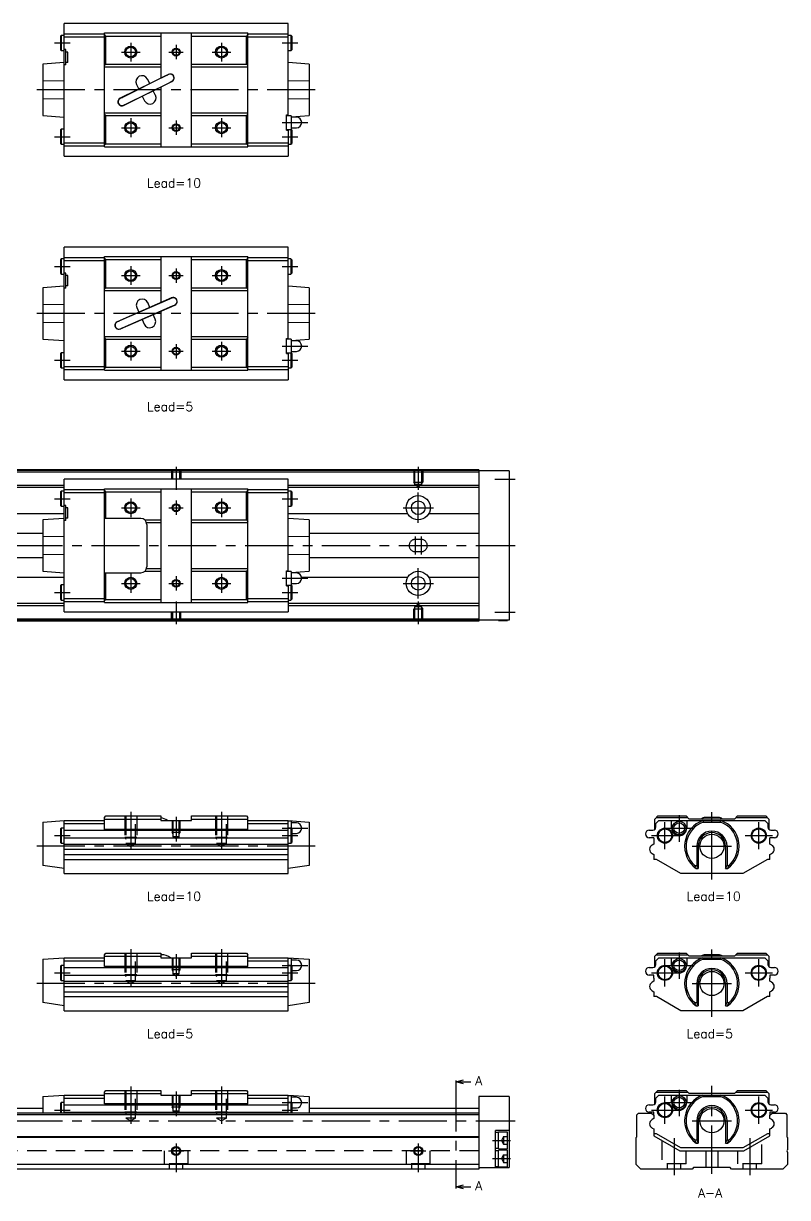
# Model space of a CAD drawing. Extents: x 0 to 444, y -8 to 389.
# Drawn here: x 191.2 to 443.6, y 0.6 to 388.7 of the extents above; entities that cross this region are included whole.
import ezdxf

# ---------------------------------------------------------------- set-up
doc = ezdxf.new("R2010")
doc.units = 0
doc.header["$LTSCALE"] = 0.5
doc.linetypes.add('CENTER', pattern=[50.8, 31.75, -6.35, 6.35, -6.35])
doc.linetypes.add('DASHED', pattern=[19.05, 12.7, -6.35])
for name, color, linetype in [('MSM_CENTER', 1, 'CENTER'), ('MSM_CONTINUOUS', 7, 'CONTINUOUS'), ('MSM_DASHED', 4, 'DASHED'), ('MSM_NARROW', 5, 'CONTINUOUS'), ('MSM_PART_NUMBER', 7, 'CONTINUOUS')]:
    doc.layers.add(name, color=color, linetype=linetype)
doc.styles.get("Standard").update_dxf_attribs({"font": 'txt.shx', "height": 1, "bigfont": 'bigfont.shx'})

msp = doc.modelspace()

# ---------------------------------------------------------------- linework, layer by layer
at = {"layer": 'MSM_CENTER'}
for p, q in [((201.41, 382.3), (206.61, 382.3)), ((226.61, 382.4), (226.61, 376.2)), ((241.61, 381.66), (241.61, 376.93)), ((256.61, 382.4), (256.61, 376.2)), ((276.61, 382.3), (281.81, 382.3)), ((223.51, 379.3), (229.71, 379.3)), ((239.24, 379.3), (243.97, 379.3)), ((253.51, 379.3), (259.71, 379.3)), ((287.61, 366.8), (195.61, 366.8)), ((226.61, 357.4), (226.61, 351.2)), ((256.61, 357.4), (256.61, 351.2)), ((223.51, 354.3), (229.71, 354.3)), ((239.24, 354.3), (243.97, 354.3)), ((241.61, 356.66), (241.61, 351.93)), ((253.51, 354.3), (259.71, 354.3)), ((276.61, 356), (285.11, 356)), ((201.41, 351.3), (206.61, 351.3)), ((276.61, 351.3), (281.81, 351.3)), ((201.41, 308.4), (206.61, 308.4)), ((226.61, 308.5), (226.61, 302.3)), ((241.61, 307.76), (241.61, 303.03)), ((256.61, 308.5), (256.61, 302.3)), ((276.61, 308.4), (281.81, 308.4)), ((223.51, 305.4), (229.71, 305.4)), ((239.24, 305.4), (243.97, 305.4)), ((253.51, 305.4), (259.71, 305.4)), ((287.61, 292.9), (195.61, 292.9)), ((226.61, 283.5), (226.61, 277.3)), ((256.61, 283.5), (256.61, 277.3)), ((223.51, 280.4), (229.71, 280.4)), ((239.24, 280.4), (243.97, 280.4)), ((241.61, 282.76), (241.61, 278.03)), ((253.51, 280.4), (259.71, 280.4)), ((276.61, 282.1), (285.11, 282.1)), ((201.41, 277.4), (206.61, 277.4)), ((276.61, 277.4), (281.81, 277.4)), ((241.61, 242.15), (241.61, 234.52)), ((321.61, 242.15), (321.61, 234.52)), ((346.91, 238.15), (353.61, 238.15)), ((321.61, 223.65), (321.61, 233.65)), ((201.41, 231.65), (206.61, 231.65)), ((226.61, 231.75), (226.61, 225.55)), ((241.61, 231.01), (241.61, 226.28)), ((256.61, 231.75), (256.61, 225.55)), ((276.61, 231.65), (281.81, 231.65)), ((223.51, 228.65), (229.71, 228.65)), ((239.24, 228.65), (243.97, 228.65)), ((253.51, 228.65), (259.71, 228.65)), ((316.61, 228.65), (326.61, 228.65)), ((320.61, 219.15), (320.61, 213.15)), ((322.61, 219.15), (322.61, 213.15)), ((86.61, 216.15), (353.61, 216.15)), ((226.61, 206.75), (226.61, 200.55)), ((241.61, 206.01), (241.61, 201.28)), ((256.61, 206.75), (256.61, 200.55)), ((321.61, 198.65), (321.61, 208.65)), ((223.51, 203.65), (229.71, 203.65)), ((239.24, 203.65), (243.97, 203.65)), ((253.51, 203.65), (259.71, 203.65)), ((276.61, 205.35), (285.11, 205.35)), ((316.61, 203.65), (326.61, 203.65)), ((201.41, 200.65), (206.61, 200.65)), ((276.61, 200.65), (281.81, 200.65)), ((241.61, 197.66), (241.61, 190.15)), ((321.61, 197.66), (321.61, 190.15)), ((346.91, 194.15), (353.61, 194.15)), ((226.61, 128.1), (226.61, 115.71)), ((256.61, 128.1), (256.61, 115.71)), ((241.61, 126.45), (241.61, 118.29)), ((403.15, 115.75), (403.15, 124.75)), ((407.85, 127), (407.85, 118.25)), ((418.65, 105.75), (418.65, 128.05)), ((434.15, 115.75), (434.15, 124.75)), ((276.61, 122.75), (285.11, 122.75)), ((403.35, 122.75), (412.35, 122.75)), ((287.61, 116.75), (195.61, 116.75)), ((201.41, 120.25), (206.61, 120.25)), ((276.61, 120.25), (281.81, 120.25)), ((398.65, 120.25), (407.65, 120.25)), ((412.15, 116.75), (425.15, 116.75)), ((429.65, 120.25), (438.65, 120.25)), ((226.61, 82.72), (226.61, 70.34)), ((256.61, 82.72), (256.61, 70.34)), ((407.85, 81.62), (407.85, 72.87)), ((418.65, 60.37), (418.65, 82.67)), ((241.61, 81.07), (241.61, 72.91)), ((403.15, 70.37), (403.15, 79.37)), ((434.15, 70.37), (434.15, 79.37)), ((201.41, 74.87), (206.61, 74.87)), ((276.61, 77.37), (285.11, 77.37)), ((276.61, 74.87), (281.81, 74.87)), ((398.65, 74.87), (407.65, 74.87)), ((403.35, 77.37), (412.35, 77.37)), ((429.65, 74.87), (438.65, 74.87)), ((287.61, 71.37), (195.61, 71.37)), ((412.15, 71.37), (425.15, 71.37)), ((226.61, 37.35), (226.61, 24.96)), ((241.61, 35.7), (241.61, 27.54)), ((256.61, 37.35), (256.61, 24.96)), ((334.04, 38.36), (334.04, 4.63)), ((407.85, 36.25), (407.85, 27.5)), ((418.65, 8.5), (418.65, 37.5)), ((276.61, 32), (285.11, 32)), ((403.15, 25), (403.15, 34)), ((403.35, 32), (412.35, 32)), ((434.15, 25), (434.15, 34)), ((201.41, 29.5), (206.61, 29.5)), ((276.61, 29.5), (281.81, 29.5)), ((398.65, 29.5), (407.65, 29.5)), ((429.65, 29.5), (438.65, 29.5)), ((86.61, 26), (353.61, 26)), ((412.15, 26), (425.15, 26)), ((346.11, 19.5), (352.11, 19.5)), ((406.15, 20.29), (406.15, 8)), ((431.15, 20.29), (431.15, 8)), ((239.07, 16), (244.14, 16)), ((241.61, 18.5), (241.61, 9)), ((319.03, 16), (324.18, 16)), ((321.61, 18.5), (321.61, 9)), ((346.11, 13.5), (352.11, 13.5))]:
    msp.add_line(p, q, dxfattribs=at)
at = {"layer": 'MSM_CONTINUOUS'}
for p, q in [((278.61, 388.75), (204.61, 388.75)), ((204.61, 344.85), (204.61, 388.75)), ((278.61, 358.25), (278.61, 388.75)), ((203.66, 384.8), (203.41, 384.55)), ((203.41, 384.55), (203.41, 380.05)), ((204.61, 384.8), (203.66, 384.8)), ((203.66, 384.8), (203.66, 379.8)), ((204.61, 385.3), (217.91, 385.3)), ((204.61, 384.3), (217.91, 384.3)), ((217.91, 348), (217.91, 385.6)), ((217.91, 385.6), (265.31, 385.6)), ((218.41, 384.6), (217.91, 385.1)), ((218.41, 375.3), (218.41, 384.6)), ((218.41, 384.6), (236.51, 384.6)), ((236.51, 385.6), (236.51, 370.64)), ((246.71, 348), (246.71, 385.6)), ((246.71, 384.6), (264.81, 384.6)), ((265.31, 385.1), (264.81, 384.6)), ((264.81, 375.3), (264.81, 384.6)), ((265.31, 348), (265.31, 385.6)), ((265.31, 385.3), (278.61, 385.3)), ((265.31, 384.3), (278.61, 384.3)), ((279.56, 384.8), (278.61, 384.8)), ((279.56, 384.8), (279.56, 379.8)), ((279.81, 384.55), (279.56, 384.8)), ((279.81, 384.55), (279.81, 380.05)), ((203.41, 380.05), (203.66, 379.8)), ((203.66, 379.8), (204.61, 379.8)), ((205.11, 380.1), (204.61, 380.1)), ((205.11, 375.1), (205.11, 380.1)), ((205.81, 379.3), (205.11, 379.3)), ((205.81, 375.9), (205.81, 379.3)), ((278.61, 379.8), (279.56, 379.8)), ((279.56, 379.8), (279.81, 380.05)), ((204.61, 375.8), (197.61, 375.3)), ((197.61, 375.3), (197.61, 358.3)), ((205.11, 375.1), (204.61, 375.1)), ((205.81, 375.9), (205.11, 375.9)), ((217.91, 374.8), (218.41, 375.3)), ((217.91, 374.4), (236.51, 374.4)), ((218.41, 375.3), (236.51, 375.3)), ((246.71, 375.3), (264.81, 375.3)), ((246.71, 374.4), (265.31, 374.4)), ((264.81, 375.3), (265.31, 374.8)), ((285.61, 375.3), (278.61, 375.8)), ((285.61, 375.3), (285.61, 358.3)), ((204.61, 369.75), (197.61, 369.67)), ((239.08, 371.91), (223.08, 364.01)), ((238.37, 371.5), (223.84, 364.33)), ((224.23, 361.68), (240.23, 369.58)), ((224.94, 362.09), (239.48, 369.26)), ((232.87, 368.85), (232.12, 370.37)), ((238.37, 371.5), (238.7, 371.63)), ((239.1, 371.87), (238.79, 371.71)), ((239.78, 369.45), (239.48, 369.26)), ((239.89, 369.47), (240.21, 369.63)), ((285.61, 369.67), (278.61, 369.75)), ((228.53, 368.6), (229.29, 367.08)), ((234.78, 364.99), (234.02, 366.52)), ((236.51, 367.74), (236.51, 348)), ((197.61, 363.92), (204.61, 363.84)), ((223.42, 364.13), (223.1, 363.97)), ((223.53, 364.14), (223.84, 364.33)), ((224.21, 361.73), (224.52, 361.88)), ((224.61, 361.96), (224.94, 362.09)), ((230.44, 364.74), (231.19, 363.22)), ((278.61, 363.84), (285.61, 363.92)), ((197.61, 358.3), (204.61, 357.8)), ((217.91, 359.2), (236.51, 359.2)), ((218.41, 358.3), (217.91, 358.8)), ((218.41, 358.3), (236.51, 358.3)), ((218.41, 349), (218.41, 358.3)), ((246.71, 359.2), (265.31, 359.2)), ((246.71, 358.3), (264.81, 358.3)), ((265.31, 358.8), (264.81, 358.3)), ((264.81, 349), (264.81, 358.3)), ((278.11, 358.5), (278.61, 358.5)), ((278.11, 353.5), (278.11, 358.5)), ((279.61, 358.25), (278.11, 358.25)), ((279.61, 357.87), (285.61, 358.3)), ((279.61, 358.25), (279.61, 353.75)), ((281.36, 357.75), (279.61, 357.75)), ((203.66, 353.8), (203.41, 353.55)), ((203.41, 353.55), (203.41, 349.05)), ((203.66, 353.8), (203.66, 348.8)), ((204.61, 353.8), (203.66, 353.8)), ((278.11, 353.75), (279.61, 353.75)), ((278.11, 353.5), (278.61, 353.5)), ((278.61, 353.75), (278.61, 344.85)), ((279.56, 353.75), (279.56, 348.8)), ((279.61, 354.25), (281.36, 354.25)), ((279.81, 353.55), (279.61, 353.75)), ((279.81, 353.55), (279.81, 349.05)), ((203.41, 349.05), (203.66, 348.8)), ((203.66, 348.8), (204.61, 348.8)), ((204.61, 349.3), (217.91, 349.3)), ((204.61, 348.3), (217.91, 348.3)), ((217.91, 348.5), (218.41, 349)), ((217.91, 348), (265.31, 348)), ((218.41, 349), (236.51, 349)), ((246.71, 349), (264.81, 349)), ((264.81, 349), (265.31, 348.5)), ((265.31, 349.3), (278.61, 349.3)), ((265.31, 348.3), (278.61, 348.3)), ((278.61, 348.8), (279.56, 348.8)), ((279.56, 348.8), (279.81, 349.05)), ((204.61, 344.85), (278.61, 344.85)), ((278.61, 314.85), (204.61, 314.85)), ((204.61, 270.95), (204.61, 314.85)), ((278.61, 284.35), (278.61, 314.85)), ((203.66, 310.9), (203.41, 310.65)), ((203.41, 310.65), (203.41, 306.15)), ((204.61, 310.9), (203.66, 310.9)), ((203.66, 310.9), (203.66, 305.9)), ((204.61, 311.4), (217.91, 311.4)), ((217.91, 274.1), (217.91, 311.7)), ((217.91, 311.7), (265.31, 311.7)), ((218.41, 310.7), (217.91, 311.2)), ((218.41, 301.4), (218.41, 310.7)), ((218.41, 310.7), (236.51, 310.7)), ((236.51, 311.7), (236.51, 296.44)), ((246.71, 274.1), (246.71, 311.7)), ((246.71, 310.7), (264.81, 310.7)), ((265.31, 311.2), (264.81, 310.7)), ((264.81, 301.4), (264.81, 310.7)), ((265.31, 274.1), (265.31, 311.7)), ((265.31, 311.4), (278.61, 311.4)), ((279.56, 310.9), (278.61, 310.9)), ((279.56, 310.9), (279.56, 305.9)), ((279.81, 310.65), (279.56, 310.9)), ((279.81, 310.65), (279.81, 306.15)), ((204.61, 310.4), (217.91, 310.4)), ((265.31, 310.4), (278.61, 310.4)), ((203.41, 306.15), (203.66, 305.9)), ((203.66, 305.9), (204.61, 305.9)), ((205.11, 306.2), (204.61, 306.2)), ((205.11, 301.2), (205.11, 306.2)), ((205.81, 305.4), (205.11, 305.4)), ((205.81, 302), (205.81, 305.4)), ((278.61, 305.9), (279.56, 305.9)), ((279.56, 305.9), (279.81, 306.15)), ((204.61, 301.9), (197.61, 301.4)), ((197.61, 301.4), (197.61, 284.4)), ((205.11, 301.2), (204.61, 301.2)), ((205.81, 302), (205.11, 302)), ((217.91, 300.9), (218.41, 301.4)), ((217.91, 300.5), (236.51, 300.5)), ((218.41, 301.4), (236.51, 301.4)), ((246.71, 301.4), (264.81, 301.4)), ((246.71, 300.5), (265.31, 300.5)), ((264.81, 301.4), (265.31, 300.9)), ((285.61, 301.4), (278.61, 301.9)), ((285.61, 301.4), (285.61, 284.4)), ((204.61, 295.85), (197.61, 295.77)), ((240.13, 298.04), (222.13, 290.14)), ((239.4, 297.66), (222.9, 290.42)), ((223.18, 287.76), (241.18, 295.66)), ((223.91, 288.13), (240.41, 295.37)), ((232.96, 294.89), (232.28, 296.45)), ((240.15, 297.99), (239.83, 297.85)), ((240.83, 295.56), (241.16, 295.7)), ((285.61, 295.77), (278.61, 295.85)), ((228.62, 294.84), (229.3, 293.28)), ((234.69, 290.95), (234.01, 292.51)), ((236.51, 293.6), (236.51, 274.1)), ((197.61, 290.02), (204.61, 289.94)), ((222.48, 290.23), (222.15, 290.09)), ((223.16, 287.8), (223.48, 287.94)), ((230.35, 290.9), (231.03, 289.35)), ((278.61, 289.94), (285.61, 290.02)), ((197.61, 284.4), (204.61, 283.9)), ((217.91, 285.3), (236.51, 285.3)), ((218.41, 284.4), (217.91, 284.9)), ((218.41, 284.4), (236.51, 284.4)), ((218.41, 275.1), (218.41, 284.4)), ((246.71, 285.3), (265.31, 285.3)), ((246.71, 284.4), (264.81, 284.4)), ((265.31, 284.9), (264.81, 284.4)), ((264.81, 275.1), (264.81, 284.4)), ((278.11, 284.6), (278.61, 284.6)), ((278.11, 279.6), (278.11, 284.6)), ((279.61, 284.35), (278.11, 284.35)), ((279.61, 283.97), (285.61, 284.4)), ((279.61, 284.35), (279.61, 279.85)), ((281.36, 283.85), (279.61, 283.85)), ((203.66, 279.9), (203.41, 279.65)), ((203.41, 279.65), (203.41, 275.15)), ((203.66, 279.9), (203.66, 274.9)), ((204.61, 279.9), (203.66, 279.9)), ((278.11, 279.85), (279.61, 279.85)), ((278.11, 279.6), (278.61, 279.6)), ((278.61, 279.85), (278.61, 270.95)), ((279.56, 279.85), (279.56, 274.9)), ((279.61, 280.35), (281.36, 280.35)), ((279.81, 279.65), (279.61, 279.85)), ((279.81, 279.65), (279.81, 275.15)), ((203.41, 275.15), (203.66, 274.9)), ((203.66, 274.9), (204.61, 274.9)), ((204.61, 275.4), (217.91, 275.4)), ((204.61, 274.4), (217.91, 274.4)), ((217.91, 274.6), (218.41, 275.1)), ((217.91, 274.1), (265.31, 274.1)), ((218.41, 275.1), (236.51, 275.1)), ((246.71, 275.1), (264.81, 275.1)), ((264.81, 275.1), (265.31, 274.6)), ((265.31, 275.4), (278.61, 275.4)), ((265.31, 274.4), (278.61, 274.4)), ((278.61, 274.9), (279.56, 274.9)), ((279.56, 274.9), (279.81, 275.15)), ((204.61, 270.95), (278.61, 270.95)), ((341.61, 241.15), (141.61, 241.15)), ((341.61, 240.95), (141.61, 240.95)), ((341.61, 241.15), (341.61, 191.15)), ((351.61, 240.85), (341.61, 240.85)), ((348.11, 240.85), (348.11, 240.9)), ((351.11, 240.9), (348.11, 240.9)), ((351.11, 240.85), (351.11, 240.9)), ((351.61, 240.85), (351.61, 191.45)), ((341.61, 240.45), (141.61, 240.45)), ((278.61, 238.1), (204.61, 238.1)), ((204.61, 194.2), (204.61, 238.1)), ((278.61, 207.6), (278.61, 238.1)), ((204.61, 236.05), (141.61, 236.05)), ((204.61, 235.35), (141.61, 235.35)), ((203.66, 234.15), (203.41, 233.9)), ((203.41, 233.9), (203.41, 229.4)), ((204.61, 234.15), (203.66, 234.15)), ((203.66, 234.15), (203.66, 229.15)), ((204.61, 234.65), (217.91, 234.65)), ((204.61, 233.65), (217.91, 233.65)), ((217.91, 234.95), (265.31, 234.95)), ((217.91, 197.35), (217.91, 234.95)), ((218.41, 233.95), (217.91, 234.45)), ((218.41, 233.95), (236.51, 233.95)), ((218.41, 225.15), (218.41, 233.95)), ((236.51, 234.95), (236.51, 197.35)), ((246.71, 197.35), (246.71, 234.95)), ((246.71, 233.95), (264.81, 233.95)), ((265.31, 234.45), (264.81, 233.95)), ((264.81, 224.65), (264.81, 233.95)), ((265.31, 197.35), (265.31, 234.95)), ((265.31, 234.65), (278.61, 234.65)), ((265.31, 233.65), (278.61, 233.65)), ((341.61, 236.05), (278.61, 236.05)), ((341.61, 235.35), (278.61, 235.35)), ((279.56, 234.15), (278.61, 234.15)), ((279.56, 234.15), (279.56, 229.15)), ((279.81, 233.9), (279.56, 234.15)), ((279.81, 233.9), (279.81, 229.4)), ((203.41, 229.4), (203.66, 229.15)), ((203.66, 229.15), (204.61, 229.15)), ((205.11, 229.45), (204.61, 229.45)), ((205.11, 224.45), (205.11, 229.45)), ((278.61, 229.15), (279.56, 229.15)), ((279.56, 229.15), (279.81, 229.4)), ((204.61, 226.69), (165.09, 226.69)), ((204.61, 225.15), (197.61, 224.65)), ((205.81, 228.65), (205.11, 228.65)), ((205.81, 225.25), (205.11, 225.25)), ((205.81, 225.25), (205.81, 228.65)), ((229.91, 225.15), (217.91, 225.15)), ((318.12, 226.69), (278.61, 226.69)), ((285.61, 224.65), (278.61, 225.15)), ((341.61, 226.69), (325.09, 226.69)), ((197.61, 224.65), (197.61, 207.65)), ((205.11, 224.45), (204.61, 224.45)), ((231.23, 224.65), (236.51, 224.65)), ((231.81, 223.75), (236.51, 223.75)), ((231.91, 223.15), (231.91, 209.15)), ((246.71, 224.65), (264.81, 224.65)), ((246.71, 223.75), (265.31, 223.75)), ((264.81, 224.65), (265.31, 224.15)), ((285.61, 224.65), (285.61, 207.65)), ((197.61, 220.15), (151.11, 220.15)), ((204.61, 219.1), (197.61, 219.02)), ((285.61, 219.02), (278.61, 219.1)), ((341.61, 220.15), (285.61, 220.15)), ((151.11, 212.15), (197.61, 212.15)), ((197.61, 213.27), (204.61, 213.19)), ((278.61, 213.19), (285.61, 213.27)), ((285.61, 212.15), (341.61, 212.15)), ((197.61, 207.65), (204.61, 207.15)), ((217.91, 207.15), (229.91, 207.15)), ((218.41, 198.35), (218.41, 207.15)), ((231.23, 207.65), (236.51, 207.65)), ((231.81, 208.55), (236.51, 208.55)), ((246.71, 208.55), (265.31, 208.55)), ((246.71, 207.65), (264.81, 207.65)), ((265.31, 208.15), (264.81, 207.65)), ((264.81, 198.35), (264.81, 207.65)), ((278.11, 207.85), (278.61, 207.85)), ((278.11, 202.85), (278.11, 207.85)), ((279.61, 207.6), (278.11, 207.6)), ((279.61, 207.22), (285.61, 207.65)), ((279.61, 207.6), (279.61, 203.1)), ((281.36, 207.1), (279.61, 207.1)), ((204.61, 205.61), (165.09, 205.61)), ((203.66, 203.15), (203.41, 202.9)), ((203.41, 202.9), (203.41, 198.4)), ((203.66, 203.15), (203.66, 198.15)), ((204.61, 203.15), (203.66, 203.15)), ((278.11, 203.1), (279.61, 203.1)), ((278.11, 202.85), (278.61, 202.85)), ((278.61, 203.1), (278.61, 194.2)), ((279.56, 203.1), (279.56, 198.15)), ((279.61, 203.6), (281.36, 203.6)), ((279.81, 202.9), (279.61, 203.1)), ((279.81, 202.9), (279.81, 198.4)), ((318.12, 205.61), (283.09, 205.61)), ((341.61, 205.61), (325.09, 205.61)), ((203.41, 198.4), (203.66, 198.15)), ((203.66, 198.15), (204.61, 198.15)), ((204.61, 198.65), (217.91, 198.65)), ((217.91, 197.85), (218.41, 198.35)), ((218.41, 198.35), (236.51, 198.35)), ((246.71, 198.35), (264.81, 198.35)), ((264.81, 198.35), (265.31, 197.85)), ((265.31, 198.65), (278.61, 198.65)), ((278.61, 198.15), (279.56, 198.15)), ((279.56, 198.15), (279.81, 198.4)), ((204.61, 196.95), (141.61, 196.95)), ((204.61, 196.25), (141.61, 196.25)), ((204.61, 197.65), (217.91, 197.65)), ((204.61, 194.2), (278.61, 194.2)), ((217.91, 197.35), (265.31, 197.35)), ((265.31, 197.65), (278.61, 197.65)), ((341.61, 196.95), (278.61, 196.95)), ((341.61, 196.25), (278.61, 196.25)), ((341.61, 191.85), (141.61, 191.85)), ((341.61, 191.35), (141.61, 191.35)), ((341.61, 191.15), (141.61, 191.15)), ((351.61, 191.45), (341.61, 191.45)), ((348.11, 191.4), (348.11, 191.45)), ((348.11, 191.4), (351.11, 191.4)), ((351.11, 191.4), (351.11, 191.45)), ((197.61, 124.75), (204.61, 125.25)), ((197.61, 124.75), (197.61, 110.43)), ((204.61, 125.25), (217.91, 125.25)), ((204.61, 107.75), (204.61, 125.25)), ((204.61, 124.25), (217.91, 124.25)), ((217.91, 126.25), (218.41, 126.75)), ((217.91, 122.33), (217.91, 126.25)), ((217.91, 125.75), (236.51, 125.75)), ((218.41, 126.75), (236.51, 126.75)), ((236.51, 126.75), (236.51, 125.25)), ((236.51, 125.25), (246.71, 125.25)), ((246.71, 125.25), (246.71, 126.75)), ((246.71, 126.75), (264.81, 126.75)), ((246.71, 125.75), (265.31, 125.75)), ((264.81, 126.75), (265.31, 126.25)), ((265.31, 122.33), (265.31, 126.25)), ((265.31, 125.25), (278.61, 125.25)), ((265.31, 124.25), (278.61, 124.25)), ((278.61, 125.25), (285.61, 124.75)), ((278.61, 107.75), (278.61, 125.25)), ((279.61, 125), (278.61, 125)), ((279.61, 125), (279.61, 122.7)), ((281.36, 124.5), (279.61, 124.5)), ((285.61, 124.75), (285.61, 110.43)), ((400.84, 126.75), (399.84, 125.75)), ((399.84, 122.33), (399.84, 125.75)), ((400.15, 124.25), (401.15, 125.25)), ((400.15, 123.05), (400.15, 124.25)), ((400.34, 126.25), (410.65, 126.25)), ((400.84, 126.75), (410.15, 126.75)), ((401.15, 125.25), (436.15, 125.25)), ((405.35, 122.75), (405.35, 125.25)), ((411.05, 125.85), (410.15, 126.75)), ((410.35, 125.25), (410.35, 122.75)), ((411.05, 125.85), (426.25, 125.85)), ((415.69, 125.25), (415.77, 124.75)), ((415.77, 124.75), (421.52, 124.75)), ((416.4, 126.25), (416.33, 126.24)), ((420.89, 126.25), (416.4, 126.25)), ((421.52, 124.75), (421.6, 125.25)), ((427.15, 126.75), (426.25, 125.85)), ((426.65, 126.25), (436.94, 126.25)), ((427.15, 126.75), (436.44, 126.75)), ((436.15, 125.25), (437.15, 124.25)), ((437.44, 125.75), (436.44, 126.75)), ((437.15, 124.25), (437.15, 123.05)), ((437.44, 125.75), (437.44, 122.33)), ((203.66, 122.75), (203.41, 122.5)), ((203.41, 122.5), (203.41, 118)), ((204.61, 122.75), (203.66, 122.75)), ((203.66, 122.75), (203.66, 117.75)), ((204.61, 122.05), (278.61, 122.05)), ((265.31, 122.33), (217.91, 122.33)), ((279.56, 122.75), (278.61, 122.75)), ((279.81, 122.5), (279.56, 122.75)), ((279.56, 122.75), (279.56, 117.75)), ((279.81, 122.5), (279.81, 118)), ((279.81, 121), (281.36, 121)), ((397.95, 122.05), (399.15, 122.05)), ((438.15, 122.05), (439.35, 122.05)), ((203.41, 118), (203.66, 117.75)), ((203.66, 117.75), (204.61, 117.75)), ((204.61, 119.55), (278.61, 119.55)), ((204.61, 117.47), (278.61, 117.47)), ((278.61, 117.75), (279.56, 117.75)), ((279.56, 117.75), (279.81, 118)), ((399.45, 119.55), (397.95, 119.55)), ((399.45, 117.47), (398.89, 117.15)), ((399.45, 119.55), (399.45, 117.47)), ((413.65, 116.75), (413.65, 110.43)), ((414.15, 116.75), (414.15, 109.37)), ((423.15, 116.75), (423.15, 109.37)), ((423.65, 116.75), (423.65, 110.43)), ((439.35, 119.55), (437.85, 119.55)), ((437.85, 117.47), (437.85, 119.55)), ((438.41, 117.15), (437.85, 117.47)), ((204.61, 115.75), (278.61, 115.75)), ((204.61, 114.02), (278.61, 114.02)), ((398.89, 114.35), (399.45, 114.02)), ((399.45, 114.02), (399.45, 112.41)), ((437.85, 114.02), (438.41, 114.35)), ((437.85, 112.41), (437.85, 114.02)), ((204.61, 109.37), (197.61, 110.43)), ((204.61, 112.41), (278.61, 112.41)), ((285.61, 110.43), (278.61, 109.37)), ((400.3, 112.41), (399.45, 112.41)), ((408.37, 107.75), (400.3, 112.41)), ((412.96, 110.43), (413.65, 110.43)), ((413.49, 109.37), (414.15, 109.37)), ((413.65, 110.43), (414.15, 109.37)), ((423.15, 109.37), (423.65, 110.43)), ((423.15, 109.37), (423.8, 109.37)), ((423.65, 110.43), (424.33, 110.43)), ((437, 112.41), (428.92, 107.75)), ((437.85, 112.41), (437, 112.41)), ((204.61, 107.75), (278.61, 107.75)), ((428.92, 107.75), (408.37, 107.75)), ((197.61, 79.37), (204.61, 79.87)), ((197.61, 79.37), (197.61, 65.05)), ((204.61, 79.87), (217.91, 79.87)), ((204.61, 62.37), (204.61, 79.87)), ((204.61, 78.87), (217.91, 78.87)), ((217.91, 80.87), (218.41, 81.37)), ((217.91, 76.96), (217.91, 80.87)), ((217.91, 80.37), (236.51, 80.37)), ((218.41, 81.37), (236.51, 81.37)), ((236.51, 81.37), (236.51, 79.87)), ((236.76, 80.87), (236.51, 80.87)), ((236.51, 79.87), (246.71, 79.87)), ((246.71, 79.87), (246.71, 81.37)), ((246.71, 81.37), (264.81, 81.37)), ((246.71, 80.37), (265.31, 80.37)), ((264.81, 81.37), (265.31, 80.87)), ((265.31, 76.96), (265.31, 80.87)), ((265.31, 79.87), (278.61, 79.87)), ((265.31, 78.87), (278.61, 78.87)), ((278.61, 79.87), (285.61, 79.37)), ((278.61, 62.37), (278.61, 79.87)), ((279.61, 79.62), (278.61, 79.62)), ((279.61, 79.62), (279.61, 77.32)), ((281.36, 79.12), (279.61, 79.12)), ((285.61, 79.37), (285.61, 65.05)), ((400.84, 81.37), (399.84, 80.37)), ((399.84, 76.96), (399.84, 80.37)), ((400.15, 78.87), (401.15, 79.87)), ((400.15, 77.67), (400.15, 78.87)), ((400.34, 80.87), (410.65, 80.87)), ((400.84, 81.37), (410.15, 81.37)), ((401.15, 79.87), (436.15, 79.87)), ((405.35, 77.37), (405.35, 79.87)), ((411.05, 80.47), (410.15, 81.37)), ((410.35, 79.87), (410.35, 77.37)), ((411.05, 80.47), (426.25, 80.47)), ((415.69, 79.87), (415.77, 79.37)), ((415.77, 79.37), (421.52, 79.37)), ((416.4, 80.87), (416.33, 80.87)), ((420.89, 80.87), (416.4, 80.87)), ((421.52, 79.37), (421.6, 79.87)), ((427.15, 81.37), (426.25, 80.47)), ((426.65, 80.87), (436.94, 80.87)), ((427.15, 81.37), (436.44, 81.37)), ((436.15, 79.87), (437.15, 78.87)), ((437.44, 80.37), (436.44, 81.37)), ((437.15, 78.87), (437.15, 77.67)), ((437.44, 80.37), (437.44, 76.96)), ((203.66, 77.37), (203.41, 77.12)), ((203.41, 77.12), (203.41, 72.62)), ((204.61, 77.37), (203.66, 77.37)), ((203.66, 77.37), (203.66, 72.37)), ((204.61, 76.67), (278.61, 76.67)), ((204.61, 74.17), (278.61, 74.17)), ((265.31, 76.96), (217.91, 76.96)), ((279.56, 77.37), (278.61, 77.37)), ((279.81, 77.12), (279.56, 77.37)), ((279.56, 77.37), (279.56, 72.37)), ((279.81, 77.12), (279.81, 72.62)), ((279.81, 75.62), (281.36, 75.62)), ((397.95, 76.67), (399.15, 76.67)), ((399.45, 74.17), (397.95, 74.17)), ((399.45, 73.17), (399.45, 74.17)), ((439.35, 74.17), (437.85, 74.17)), ((437.85, 74.17), (437.85, 73.17)), ((438.15, 76.67), (439.35, 76.67)), ((203.41, 72.62), (203.66, 72.37)), ((203.66, 72.37), (204.61, 72.37)), ((204.61, 72.1), (278.61, 72.1)), ((204.61, 70.37), (278.61, 70.37)), ((278.61, 72.37), (279.56, 72.37)), ((279.56, 72.37), (279.81, 72.62)), ((399.45, 72.1), (398.89, 71.77)), ((399.45, 73.17), (399.45, 72.1)), ((413.65, 71.37), (413.65, 65.05)), ((414.15, 71.37), (414.15, 63.99)), ((423.15, 71.37), (423.15, 63.99)), ((423.65, 71.37), (423.65, 65.05)), ((437.85, 72.1), (437.85, 73.17)), ((438.41, 71.77), (437.85, 72.1)), ((204.61, 68.65), (278.61, 68.65)), ((204.61, 67.04), (278.61, 67.04)), ((398.89, 68.97), (399.45, 68.65)), ((399.45, 68.65), (399.45, 67.04)), ((400.3, 67.04), (399.45, 67.04)), ((408.37, 62.37), (400.3, 67.04)), ((437, 67.04), (428.92, 62.37)), ((437.85, 67.04), (437, 67.04)), ((437.85, 68.65), (438.41, 68.97)), ((437.85, 67.04), (437.85, 68.65)), ((204.61, 63.99), (197.61, 65.05)), ((204.61, 62.37), (278.61, 62.37)), ((285.61, 65.05), (278.61, 63.99)), ((428.92, 62.37), (408.37, 62.37)), ((412.96, 65.05), (413.65, 65.05)), ((413.49, 63.99), (414.15, 63.99)), ((413.65, 65.05), (414.15, 63.99)), ((423.15, 63.99), (423.65, 65.05)), ((423.15, 63.99), (423.8, 63.99)), ((423.65, 65.05), (424.33, 65.05)), ((334.04, 38.86), (336.54, 39.53)), ((334.04, 39.36), (334.04, 38.36)), ((336.54, 38.19), (334.04, 38.86)), ((334.04, 38.86), (339.04, 38.86)), ((217.91, 35.5), (218.41, 36)), ((217.91, 31.59), (217.91, 35.5)), ((217.91, 35), (236.51, 35)), ((218.41, 36), (236.51, 36)), ((236.51, 36), (236.51, 34.5)), ((246.71, 34.5), (246.71, 36)), ((246.71, 36), (264.81, 36)), ((246.71, 35), (265.31, 35)), ((264.81, 36), (265.31, 35.5)), ((265.31, 31.59), (265.31, 35.5)), ((400.84, 36), (399.84, 35)), ((399.84, 31.59), (399.84, 35)), ((400.34, 35.5), (410.65, 35.5)), ((400.84, 36), (410.15, 36)), ((411.05, 35.1), (410.15, 36)), ((411.05, 35.1), (426.25, 35.1)), ((427.15, 36), (426.25, 35.1)), ((426.65, 35.5), (436.94, 35.5)), ((427.15, 36), (436.44, 36)), ((437.44, 35), (436.44, 36)), ((437.44, 35), (437.44, 31.59)), ((197.61, 34), (204.61, 34.5)), ((197.61, 34), (197.61, 28.5)), ((203.66, 32), (203.41, 31.75)), ((203.41, 31.75), (203.41, 28.5)), ((204.61, 32), (203.66, 32)), ((203.66, 32), (203.66, 28.5)), ((204.61, 28.5), (204.61, 34.5)), ((204.61, 34.5), (217.91, 34.5)), ((204.61, 33.5), (217.91, 33.5)), ((204.61, 31.3), (278.61, 31.3)), ((265.31, 31.59), (217.91, 31.59)), ((236.51, 34.5), (246.71, 34.5)), ((265.31, 34.5), (278.61, 34.5)), ((265.31, 33.5), (278.61, 33.5)), ((278.61, 34.5), (285.61, 34)), ((278.61, 28.5), (278.61, 34.5)), ((279.61, 34.25), (278.61, 34.25)), ((279.56, 32), (278.61, 32)), ((279.81, 31.75), (279.56, 32)), ((279.56, 32), (279.56, 28.5)), ((279.61, 34.25), (279.61, 31.95)), ((281.36, 33.75), (279.61, 33.75)), ((279.81, 31.75), (279.81, 28.5)), ((285.61, 34), (285.61, 28.5)), ((351.61, 34), (341.61, 34)), ((341.61, 34), (341.61, 10)), ((351.61, 34), (351.61, 10.5)), ((397.95, 31.3), (399.15, 31.3)), ((400.15, 33.5), (401.15, 34.5)), ((400.15, 32.3), (400.15, 33.5)), ((401.15, 34.5), (436.15, 34.5)), ((405.35, 32), (405.35, 34.5)), ((410.35, 34.5), (410.35, 32)), ((415.69, 34.5), (415.77, 34)), ((415.77, 34), (421.52, 34)), ((421.52, 34), (421.6, 34.5)), ((436.15, 34.5), (437.15, 33.5)), ((437.15, 33.5), (437.15, 32.3)), ((438.15, 31.3), (439.35, 31.3)), ((341.61, 28.5), (141.61, 28.5)), ((341.61, 28), (141.61, 28)), ((197.61, 30), (146.46, 30)), ((204.61, 28.8), (278.61, 28.8)), ((279.81, 30.25), (281.36, 30.25)), ((341.61, 30), (285.61, 30)), ((393.85, 28), (394.35, 28.5)), ((393.85, 20.7), (393.85, 28)), ((394.35, 28.5), (398.75, 28.5)), ((399.45, 28.8), (397.95, 28.8)), ((398.75, 28.5), (399.45, 27.8)), ((399.45, 27.8), (399.45, 28.8)), ((399.45, 27.8), (399.45, 26.72)), ((437.85, 28.8), (437.85, 27.8)), ((439.35, 28.8), (437.85, 28.8)), ((437.85, 27.8), (438.55, 28.5)), ((437.85, 26.72), (437.85, 27.8)), ((438.55, 28.5), (442.95, 28.5)), ((442.95, 28.5), (443.45, 28)), ((443.45, 28), (443.45, 20.7)), ((399.45, 26.72), (398.89, 26.4)), ((398.89, 23.6), (399.45, 23.28)), ((413.65, 26), (413.65, 19.68)), ((414.15, 26), (414.15, 18.62)), ((423.15, 26), (423.15, 18.62)), ((423.65, 26), (423.65, 19.68)), ((438.41, 26.4), (437.85, 26.72)), ((437.85, 23.28), (438.41, 23.6)), ((341.61, 20.7), (141.61, 20.7)), ((341.61, 20.5), (141.61, 20.5)), ((347.11, 10.5), (347.11, 22.75)), ((351.61, 22.75), (347.11, 22.75)), ((348.11, 22.1), (347.11, 22.1)), ((348.11, 16.75), (348.11, 22.25)), ((351.11, 22.25), (348.11, 22.25)), ((351.11, 16.75), (351.11, 22.25)), ((393.65, 20.5), (393.85, 20.7)), ((393.65, 11.5), (393.65, 20.5)), ((399.45, 23.28), (399.45, 21)), ((400.3, 21.66), (399.45, 21.66)), ((399.45, 21), (408.11, 16)), ((408.37, 17), (400.3, 21.66)), ((412.96, 19.68), (413.65, 19.68)), ((413.65, 19.68), (414.15, 18.62)), ((423.15, 18.62), (423.65, 19.68)), ((423.65, 19.68), (424.33, 19.68)), ((437, 21.66), (428.92, 17)), ((429.18, 16), (437.85, 21)), ((437.85, 21.66), (437, 21.66)), ((437.85, 21), (437.85, 23.28)), ((443.45, 20.7), (443.65, 20.5)), ((443.65, 20.5), (443.65, 16.4)), ((347.11, 16.9), (348.11, 16.9)), ((348.11, 16.1), (347.11, 16.1)), ((348.11, 16.75), (351.11, 16.75)), ((348.11, 10.75), (348.11, 16.25)), ((351.11, 16.25), (348.11, 16.25)), ((351.11, 10.75), (351.11, 16.25)), ((408.11, 16), (429.18, 16)), ((428.92, 17), (408.37, 17)), ((413.49, 18.62), (414.15, 18.62)), ((423.15, 18.62), (423.8, 18.62)), ((443.65, 15.6), (443.65, 11.5)), ((341.61, 11.5), (141.61, 11.5)), ((341.61, 10), (141.61, 10)), ((341.61, 10.5), (351.61, 10.5)), ((347.11, 10.9), (348.11, 10.9)), ((348.11, 10.75), (351.11, 10.75)), ((395.15, 10), (393.65, 11.5)), ((412.13, 10), (395.15, 10)), ((412.63, 10.5), (412.13, 10)), ((424.65, 10.5), (412.63, 10.5)), ((425.15, 10), (424.65, 10.5)), ((442.15, 10), (425.15, 10)), ((443.65, 11.5), (442.15, 10)), ((334.04, 4.13), (336.54, 4.8)), ((334.04, 4.63), (334.04, 3.63)), ((336.54, 3.46), (334.04, 4.13)), ((334.04, 4.13), (339.04, 4.13))]:
    msp.add_line(p, q, dxfattribs=at)
for centre, radius in [((226.61, 379.3), 1.62), ((256.61, 379.3), 1.62), ((241.61, 379.3), 1.06), ((226.61, 354.3), 1.62), ((241.61, 354.3), 1.06), ((256.61, 354.3), 1.62), ((226.61, 305.4), 1.62), ((256.61, 305.4), 1.62), ((241.61, 305.4), 1.06), ((226.61, 280.4), 1.62), ((241.61, 280.4), 1.06), ((256.61, 280.4), 1.62), ((226.61, 228.65), 1.62), ((241.61, 228.65), 1.06), ((256.61, 228.65), 1.62), ((321.61, 228.65), 4), ((321.61, 228.65), 2.25), ((321.61, 203.65), 4), ((321.61, 203.65), 2.25), ((226.61, 203.65), 1.62), ((241.61, 203.65), 1.06), ((256.61, 203.65), 1.62), ((407.85, 122.75), 2.25), ((407.85, 122.75), 1.75), ((403.15, 120.25), 2.5), ((403.15, 120.25), 2.25), ((418.65, 116.75), 4), ((434.15, 120.25), 2.5), ((434.15, 120.25), 2.25), ((407.85, 77.37), 2.25), ((407.85, 77.37), 1.75), ((403.15, 74.87), 2.5), ((403.15, 74.87), 2.25), ((418.65, 71.37), 4), ((434.15, 74.87), 2.5), ((434.15, 74.87), 2.25), ((403.15, 29.5), 2.5), ((403.15, 29.5), 2.25), ((407.85, 32), 2.25), ((407.85, 32), 1.75), ((434.15, 29.5), 2.5), ((434.15, 29.5), 2.25), ((418.65, 26), 4), ((241.61, 16), 1.23), ((321.61, 16), 1.23)]:
    msp.add_circle(centre, radius, dxfattribs=at)
for centre, radius, start, end in [((230.33, 369.49), 2, 26.2779, 206.2779), ((239.66, 370.75), 1.3, 275.5498, 137.006), ((239.66, 370.75), 1.25, 296.2779, 116.2779), ((232.98, 364.11), 2, 206.2779, 26.2779), ((223.66, 362.85), 1.3, 95.5498, 317.006), ((223.66, 362.85), 1.25, 116.2779, 296.2779), ((281.36, 356), 1.75, 270, 90), ((230.45, 295.64), 2, 23.6961, 203.6961), ((240.8, 293.99), 3.92, 105.6343, 110.9103), ((240.66, 296.85), 1.3, 272.968, 134.4242), ((240.66, 296.85), 1.25, 293.6961, 113.6961), ((239.7, 297.02), 1.8, 293.3543, 304.8918), ((222.66, 288.95), 1.3, 92.968, 314.4242), ((222.66, 288.95), 1.25, 113.6961, 293.6961), ((226.61, 283.39), 7.94, 117.8361, 120.4339), ((223.17, 289.79), 1.82, 282.5713, 293.9767), ((232.86, 290.15), 2, 203.6961, 23.6961), ((281.36, 282.1), 1.75, 270, 90), ((229.91, 223.15), 2, 0, 90), ((229.91, 209.15), 2, 270, 0), ((281.36, 205.35), 1.75, 270, 90), ((235.79, 121.37), 4.88, 52.5564, 81.5517), ((281.36, 122.75), 1.75, 270, 90), ((418.65, 116.75), 9, 109.1881, 235.0848), ((418.65, 116.75), 8.5, 109.7499, 228.0214), ((416.44, 124.13), 2.12, 91.0143, 125.7914), ((420.84, 124.11), 2.14, 54.3594, 88.7845), ((418.65, 116.75), 8.5, 311.9786, 70.2501), ((418.65, 116.75), 9, 304.9152, 70.8119), ((397.95, 120.8), 1.25, 90, 270), ((399.15, 123.05), 1, 270, 0), ((407.85, 122.75), 2.5, 180, 0), ((418.65, 116.75), 5, 0, 180), ((418.65, 116.75), 4.5, 0, 180), ((438.15, 123.05), 1, 180, 270), ((439.35, 120.8), 1.25, 270, 90), ((399.76, 115.63), 1.75, 120.0001, 176.2321), ((437.53, 115.63), 1.75, 3.7679, 59.9999), ((399.76, 115.86), 1.75, 183.7679, 239.9999), ((437.53, 115.86), 1.75, 300.0001, 356.2321), ((419.81, 113.21), 7.4, 202.1059, 211.3183), ((417.48, 113.21), 7.4, 328.6827, 337.893), ((236.73, 75.9), 4.97, 53.0275, 89.6143), ((281.36, 77.37), 1.75, 270, 90), ((399.15, 77.67), 1, 270, 0), ((418.65, 71.37), 9, 109.1881, 235.0848), ((418.65, 71.37), 8.5, 109.7499, 228.0214), ((416.44, 78.76), 2.12, 91.0143, 125.7914), ((420.84, 78.74), 2.14, 54.3594, 88.7845), ((418.65, 71.37), 8.5, 311.9786, 70.2501), ((418.65, 71.37), 9, 304.9152, 70.8119), ((438.15, 77.67), 1, 180, 270), ((397.95, 75.42), 1.25, 90, 270), ((407.85, 77.37), 2.5, 180, 0), ((418.65, 71.37), 5, 0, 180), ((418.65, 71.37), 4.5, 0, 180), ((439.35, 75.42), 1.25, 270, 90), ((399.76, 70.26), 1.75, 120.0001, 176.2321), ((399.76, 70.49), 1.75, 183.7679, 239.9999), ((437.53, 70.26), 1.75, 3.7679, 59.9999), ((437.53, 70.49), 1.75, 300.0001, 356.2321), ((419.81, 67.84), 7.4, 202.1059, 211.3183), ((417.48, 67.84), 7.4, 328.6827, 337.893), ((281.36, 32), 1.75, 270, 90), ((397.95, 30.05), 1.25, 90, 270), ((399.15, 32.3), 1, 270, 0), ((407.85, 32), 2.5, 180, 0), ((418.65, 26), 9, 109.1881, 235.0848), ((418.65, 26), 8.5, 109.7499, 228.0214), ((418.65, 26), 8.5, 311.9786, 70.2501), ((418.65, 26), 9, 304.9152, 70.8119), ((438.15, 32.3), 1, 180, 270), ((439.35, 30.05), 1.25, 270, 90), ((418.65, 26), 5, 0, 180), ((418.65, 26), 4.5, 0, 180), ((399.76, 24.88), 1.75, 120.0001, 176.2321), ((399.76, 25.12), 1.75, 183.7679, 239.9999), ((437.53, 24.88), 1.75, 3.7679, 59.9999), ((437.53, 25.12), 1.75, 300.0001, 356.2321), ((423, 24.07), 10.96, 203.6059, 209.8183), ((414.12, 24.16), 11.15, 330.2349, 336.3409), ((443.95, 16), 0.5, 126.8761, 233.1239)]:
    msp.add_arc(centre, radius, start, end, dxfattribs=at)
at = {"layer": 'MSM_DASHED'}
for p, q in [((240.11, 241.15), (240.11, 238.1)), ((240.38, 241.15), (240.38, 238.1)), ((242.84, 238.1), (242.84, 241.15)), ((243.11, 241.15), (243.11, 238.1)), ((320.11, 241.15), (320.11, 237.15)), ((320.38, 241.15), (320.38, 236.35)), ((322.84, 236.35), (322.84, 241.15)), ((323.11, 241.15), (323.11, 237.15)), ((320.11, 237.15), (323.11, 237.15)), ((320.38, 236.68), (320.11, 237.15)), ((322.84, 236.68), (323.11, 237.15)), ((320.38, 236.35), (321.61, 235.64)), ((322.84, 236.35), (320.38, 236.35)), ((321.61, 235.64), (322.84, 236.35)), ((322.61, 218.15), (320.61, 218.15)), ((320.61, 214.15), (322.61, 214.15)), ((240.11, 191.15), (240.11, 194.2)), ((240.38, 194.2), (240.38, 191.15)), ((242.84, 191.15), (242.84, 194.2)), ((243.11, 191.15), (243.11, 194.2)), ((320.38, 195.61), (320.11, 195.15)), ((320.11, 191.15), (320.11, 195.15)), ((323.11, 195.15), (320.11, 195.15)), ((321.61, 196.66), (320.38, 195.95)), ((320.38, 195.95), (320.38, 191.15)), ((322.84, 195.95), (320.38, 195.95)), ((322.84, 195.95), (321.61, 196.66)), ((322.84, 191.15), (322.84, 195.95)), ((322.84, 195.61), (323.11, 195.15)), ((323.11, 191.15), (323.11, 195.15)), ((224.61, 126.75), (224.61, 119.75)), ((224.98, 126.75), (224.98, 117.65)), ((228.23, 117.65), (228.23, 126.75)), ((228.61, 126.75), (228.61, 119.75)), ((240.31, 125.25), (240.31, 121.25)), ((240.55, 125.25), (240.55, 119.9)), ((242.66, 119.9), (242.66, 125.25)), ((242.91, 121.25), (242.91, 125.25)), ((254.61, 126.75), (254.61, 119.75)), ((254.98, 126.75), (254.98, 117.65)), ((258.23, 117.65), (258.23, 126.75)), ((258.61, 126.75), (258.61, 119.75)), ((242.91, 121.25), (240.31, 121.25)), ((240.55, 120.8), (240.31, 121.25)), ((242.66, 120.8), (242.91, 121.25)), ((224.61, 119.75), (228.61, 119.75)), ((224.61, 119.75), (224.98, 119.05)), ((228.23, 117.65), (224.98, 117.65)), ((224.98, 117.65), (226.61, 116.71)), ((228.23, 117.65), (226.61, 116.71)), ((228.23, 119.05), (228.61, 119.75)), ((242.66, 119.9), (240.55, 119.9)), ((240.55, 119.9), (241.61, 119.29)), ((242.66, 119.9), (241.61, 119.29)), ((254.61, 119.75), (258.61, 119.75)), ((254.61, 119.75), (254.98, 119.05)), ((258.23, 117.65), (254.98, 117.65)), ((254.98, 117.65), (256.61, 116.71)), ((258.23, 117.65), (256.61, 116.71)), ((258.23, 119.05), (258.61, 119.75)), ((224.61, 81.37), (224.61, 74.37)), ((224.98, 81.37), (224.98, 72.27)), ((228.23, 72.27), (228.23, 81.37)), ((228.61, 81.37), (228.61, 74.37)), ((240.31, 79.87), (240.31, 75.87)), ((240.55, 79.87), (240.55, 74.52)), ((242.66, 74.52), (242.66, 79.87)), ((242.91, 75.87), (242.91, 79.87)), ((254.61, 81.37), (254.61, 74.37)), ((254.98, 81.37), (254.98, 72.27)), ((258.23, 72.27), (258.23, 81.37)), ((258.61, 81.37), (258.61, 74.37)), ((224.61, 74.37), (228.61, 74.37)), ((224.61, 74.37), (224.98, 73.67)), ((228.23, 73.67), (228.61, 74.37)), ((242.91, 75.87), (240.31, 75.87)), ((240.55, 75.42), (240.31, 75.87)), ((242.66, 74.52), (240.55, 74.52)), ((240.55, 74.52), (241.61, 73.91)), ((242.66, 74.52), (241.61, 73.91)), ((242.66, 75.42), (242.91, 75.87)), ((254.61, 74.37), (258.61, 74.37)), ((254.61, 74.37), (254.98, 73.67)), ((258.23, 73.67), (258.61, 74.37)), ((228.23, 72.27), (224.98, 72.27)), ((224.98, 72.27), (226.61, 71.34)), ((228.23, 72.27), (226.61, 71.34)), ((258.23, 72.27), (254.98, 72.27)), ((254.98, 72.27), (256.61, 71.34)), ((258.23, 72.27), (256.61, 71.34)), ((224.61, 36), (224.61, 29)), ((224.98, 36), (224.98, 26.9)), ((228.23, 26.9), (228.23, 36)), ((228.61, 36), (228.61, 29)), ((254.61, 36), (254.61, 29)), ((254.98, 36), (254.98, 26.9)), ((258.23, 26.9), (258.23, 36)), ((258.61, 36), (258.61, 29)), ((240.31, 34.5), (240.31, 30.5)), ((240.55, 34.5), (240.55, 29.15)), ((242.66, 29.15), (242.66, 34.5)), ((242.91, 30.5), (242.91, 34.5)), ((224.61, 29), (228.61, 29)), ((224.61, 29), (224.98, 28.3)), ((228.23, 28.3), (228.61, 29)), ((242.91, 30.5), (240.31, 30.5)), ((240.55, 30.05), (240.31, 30.5)), ((242.66, 29.15), (240.55, 29.15)), ((240.55, 29.15), (241.61, 28.54)), ((242.66, 29.15), (241.61, 28.54)), ((242.66, 30.05), (242.91, 30.5)), ((254.61, 29), (258.61, 29)), ((254.61, 29), (254.98, 28.3)), ((258.23, 28.3), (258.61, 29)), ((228.23, 26.9), (224.98, 26.9)), ((224.98, 26.9), (226.61, 25.96)), ((228.23, 26.9), (226.61, 25.96)), ((258.23, 26.9), (254.98, 26.9)), ((254.98, 26.9), (256.61, 25.96)), ((258.23, 26.9), (256.61, 25.96)), ((349.81, 20.75), (349.08, 19.5)), ((349.08, 19.5), (349.81, 18.25)), ((349.81, 20.75), (351.11, 20.75)), ((349.81, 20.75), (349.81, 18.25)), ((349.81, 19.5), (351.11, 19.5)), ((402.15, 19.44), (402.15, 11.8)), ((435.15, 11.8), (435.15, 19.44)), ((341.61, 16), (141.61, 16)), ((237.61, 16), (237.61, 11.8)), ((245.61, 11.8), (245.61, 16)), ((317.61, 16), (317.61, 11.8)), ((325.61, 11.8), (325.61, 16)), ((349.81, 18.25), (351.11, 18.25)), ((410.15, 11.8), (410.15, 16)), ((416.65, 16), (416.65, 10.5)), ((420.65, 16), (420.65, 10.5)), ((427.15, 16), (427.15, 11.8)), ((245.61, 11.8), (237.61, 11.8)), ((239.36, 11.8), (239.36, 10)), ((243.86, 10), (243.86, 11.8)), ((325.61, 11.8), (317.61, 11.8)), ((319.36, 11.8), (319.36, 10)), ((323.86, 10), (323.86, 11.8)), ((349.81, 14.75), (349.08, 13.5)), ((349.08, 13.5), (349.81, 12.25)), ((349.81, 14.75), (351.11, 14.75)), ((349.81, 14.75), (349.81, 12.25)), ((349.81, 13.5), (351.11, 13.5)), ((349.81, 12.25), (351.11, 12.25)), ((410.15, 11.8), (402.15, 11.8)), ((403.9, 11.8), (403.9, 10)), ((408.4, 10), (408.4, 11.8)), ((435.15, 11.8), (427.15, 11.8)), ((428.9, 11.8), (428.9, 10)), ((433.4, 10), (433.4, 11.8))]:
    msp.add_line(p, q, dxfattribs=at)
for centre, start, end in [((320.61, 216.15), 90, 270), ((322.61, 216.15), 270, 90)]:
    msp.add_arc(centre, 2, start, end, dxfattribs=at)
at = {"layer": 'MSM_NARROW'}
for centre, radius in [((226.61, 379.3), 2), ((241.61, 379.3), 1.3), ((256.61, 379.3), 2), ((226.61, 354.3), 2), ((241.61, 354.3), 1.3), ((256.61, 354.3), 2), ((226.61, 305.4), 2), ((241.61, 305.4), 1.3), ((256.61, 305.4), 2), ((226.61, 280.4), 2), ((241.61, 280.4), 1.3), ((256.61, 280.4), 2), ((226.61, 228.65), 2), ((241.61, 228.65), 1.3), ((256.61, 228.65), 2), ((226.61, 203.65), 2), ((241.61, 203.65), 1.3), ((256.61, 203.65), 2), ((241.61, 16), 1.5), ((321.61, 16), 1.5)]:
    msp.add_circle(centre, radius, dxfattribs=at)

# ---------------------------------------------------------------- texts
at = {"layer": 'MSM_PART_NUMBER'}
for s, p in [('Lead=10', (231.95, 334.51)), ('Lead=5', (231.95, 260.61)), ('Lead=10', (231.95, 98.67)), ('Lead=10', (410.31, 98.67)), ('Lead=5', (231.95, 53.29)), ('Lead=5', (410.31, 53.29)), ('A', (340.46, 37.73)), ('A', (340.46, 3)), ('A-A', (414.09, 0.62))]:
    msp.add_text(s, height=3, dxfattribs=at).set_placement(p)

doc.saveas('drawing.dxf')
